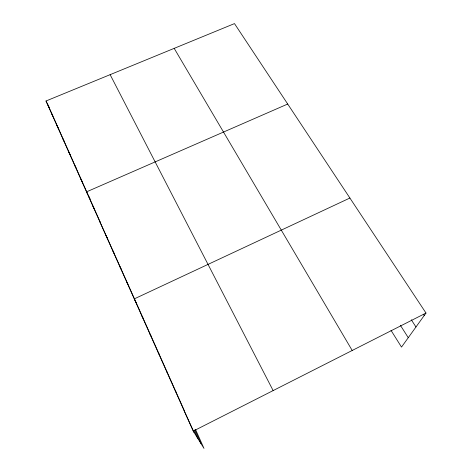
<?xml version="1.0" encoding="UTF-8"?>
<svg xmlns="http://www.w3.org/2000/svg" width="472" height="472" viewBox="0 0 472 472"><rect width="100%" height="100%" fill="white"/><g stroke="black" fill="none" stroke-linecap="round" stroke-linejoin="round"><path stroke-width="0.71" d="M195.55 429.549L203.992 448.4L193.243 431.113L46.002 100.996L234.484 23.6L425.998 313.042L401.507 347.091L391.011 330.353M193.243 431.113L425.998 313.042M349.899 198.033L134.266 298.894L135.582 301.39L128.307 285.082M287.708 104.035L86.529 191.856L87.91 194.612M423.443 314.269L424.245 315.479M411.289 319.768L415.962 326.99M400.362 325.261L408.274 337.687M184.098 410.616L194.022 432.364M174.192 48.362L352.206 350.472M175.212 390.692L176.162 392.35L151.465 336.99M166.569 371.317L167.601 373.163M158.167 352.472L159.276 354.49M149.984 334.129L151.164 336.318L135.877 302.05M142.025 316.275L143.27 318.624M135.901 301.997L136.538 303.207M126.933 282.451L128.03 284.557M110.135 74.664L273.135 390.586M119.782 266.414L121.21 269.176M112.808 250.774L114.283 253.659M105.999 235.51L107.527 238.507M99.356 220.613L128.012 284.421M92.866 206.063L94.483 209.273M90.052 198.877L88.187 195.166L100.636 223.061M80.34 177.979L82.034 181.378M68.375 151.164L70.145 154.727M74.287 164.415L76.021 167.902M62.599 138.202L64.398 141.848M56.941 125.528L58.776 129.245M46.002 100.996L49.43 107.988M51.413 113.127L52.964 116.283M194.883 429.892L201.042 443.656M194.104 430.252L197.668 438.234M47.89 104.855L52.976 116.248M53.277 116.914L87.892 194.505M176.457 393.005L184.67 411.419"/></g></svg>
